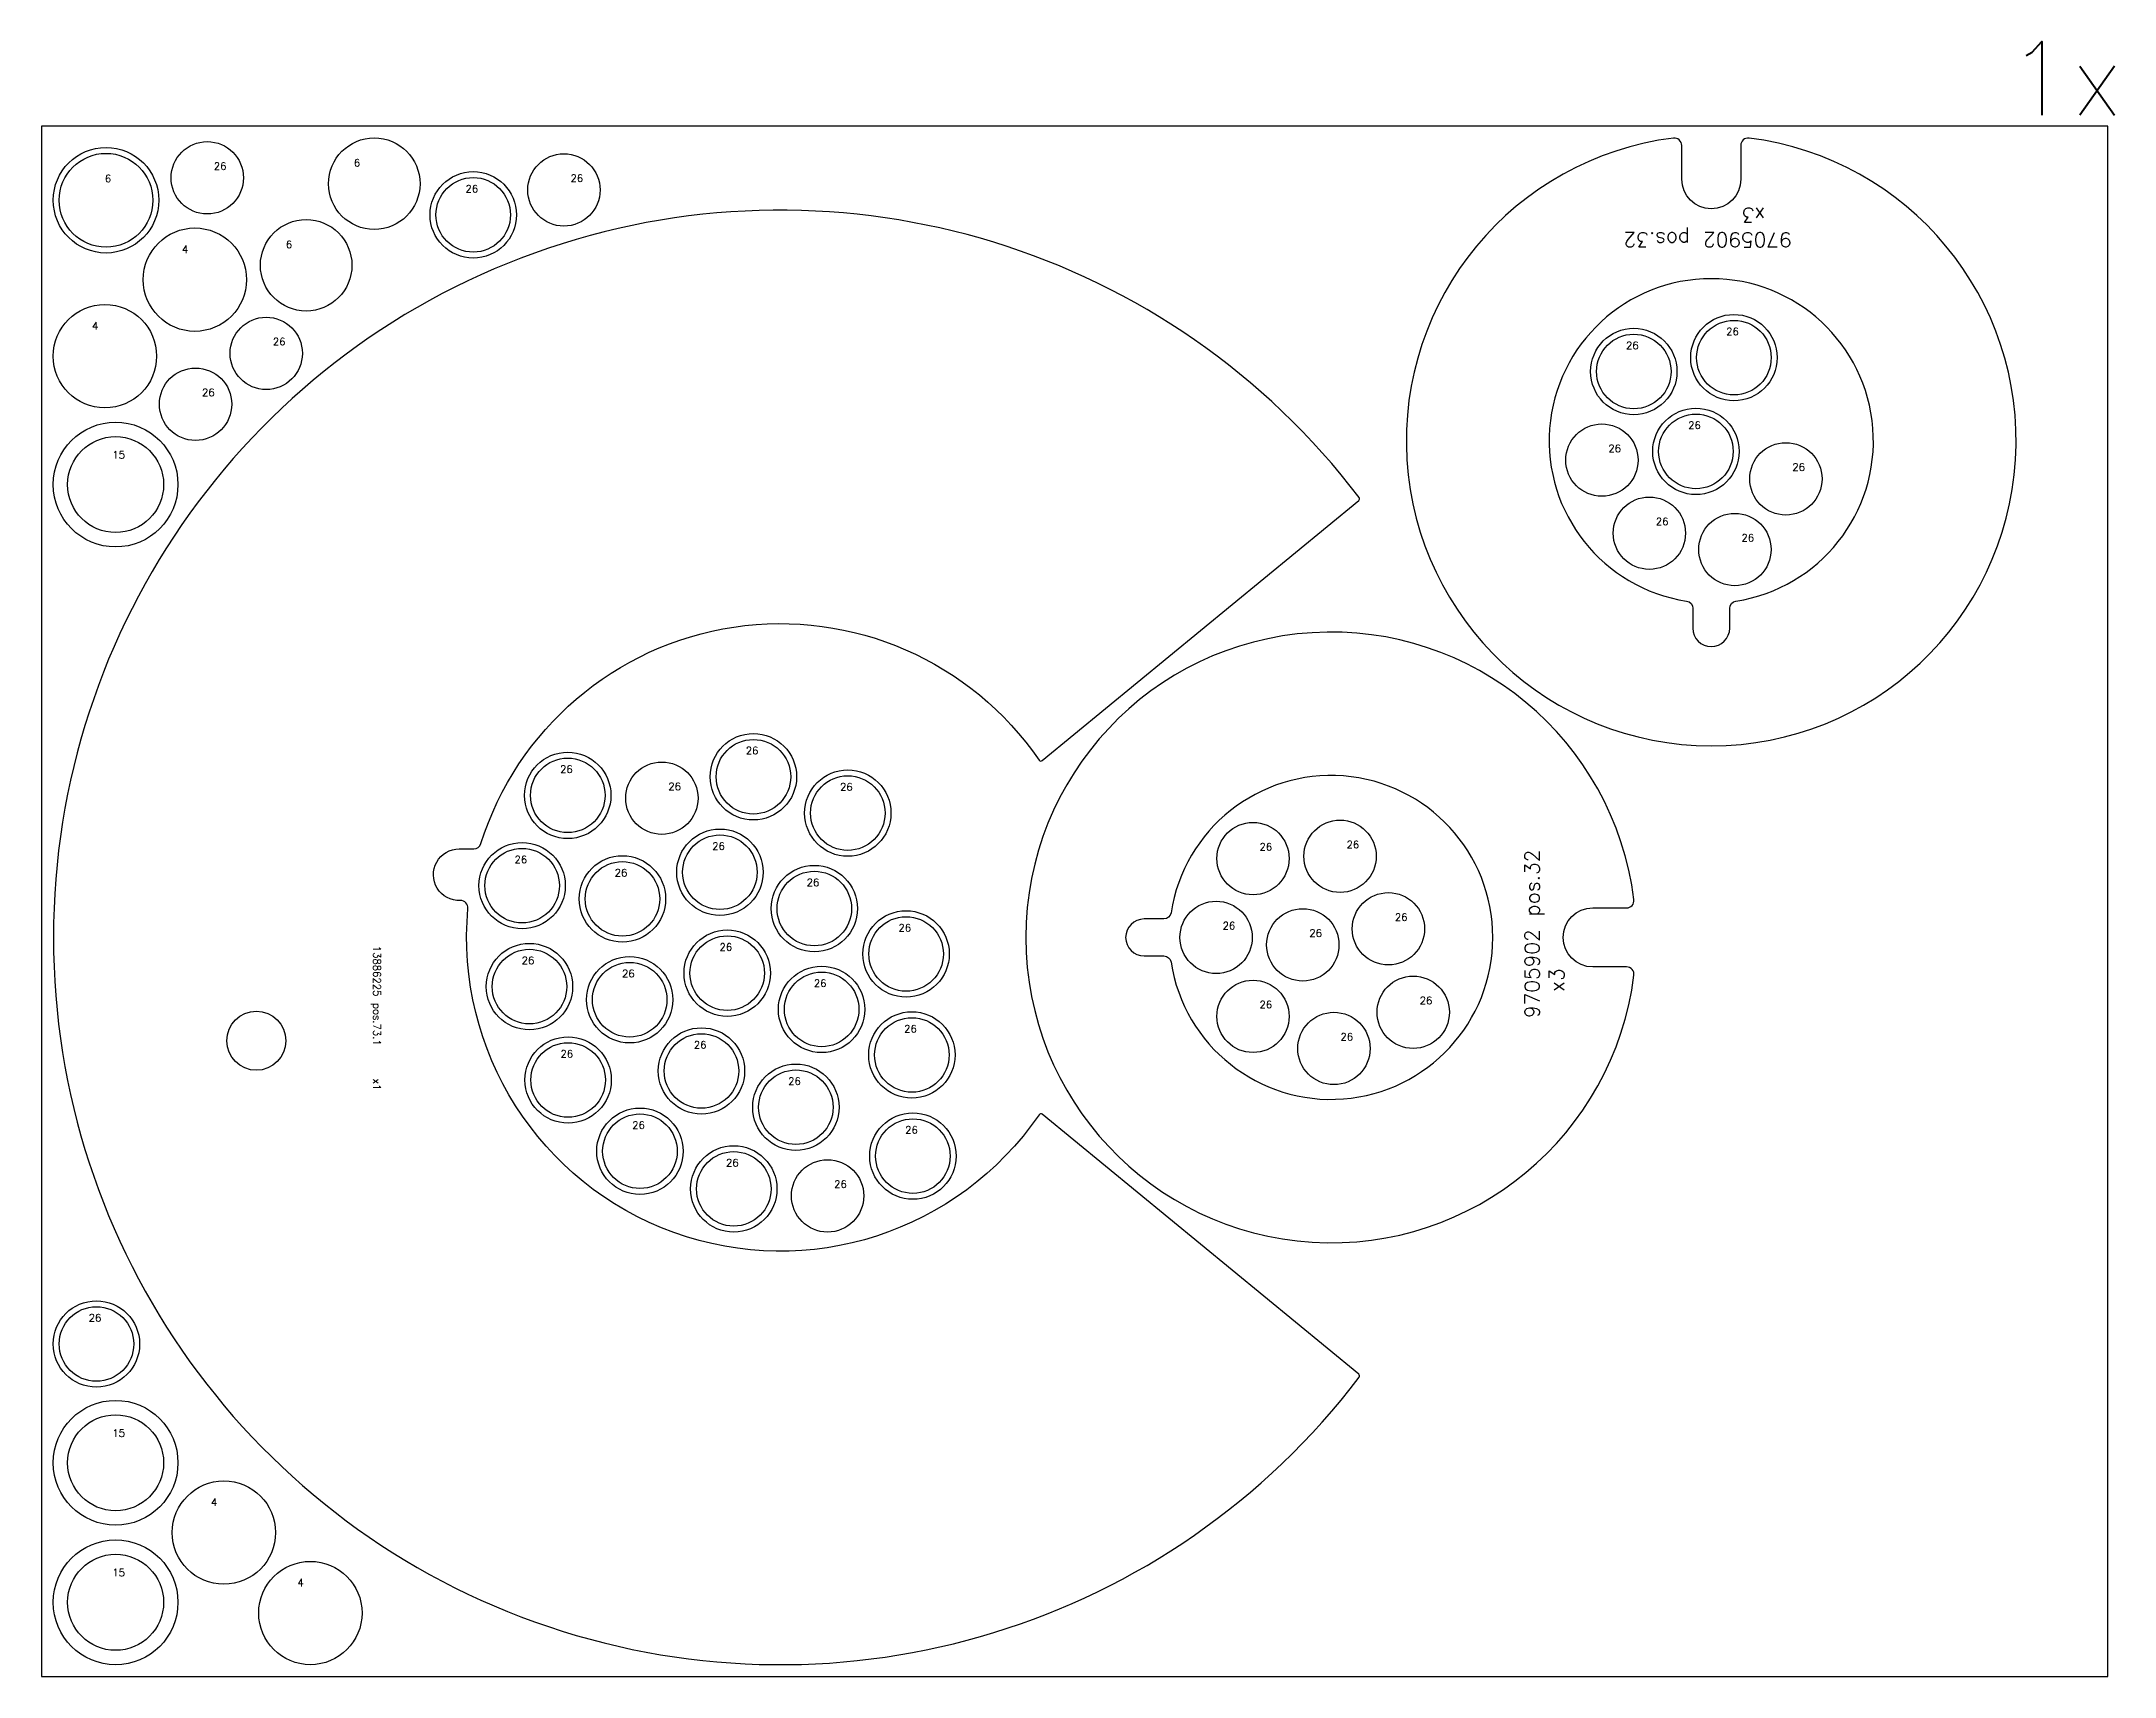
# Model space of a CAD drawing. Header units: millimetres. Extents: x 0 to 10220, y 0 to 2216.
# Drawn here: x 2940 to 5749, y 0 to 2215 of the extents above; entities that cross this region are included whole.
import ezdxf

# ---------------------------------------------------------------- set-up
doc = ezdxf.new("R2010")
doc.units = ezdxf.units.MM
for name, color, linetype in [('--NestedParts--', 7, 'Continuous'), ('sheet', 24, 'Continuous'), ('Texto', 7, 'Continuous')]:
    doc.layers.add(name, color=color, linetype=linetype)
doc.styles.get("Standard").update_dxf_attribs({"font": 'txt.shx'})

msp = doc.modelspace()

# ---------------------------------------------------------------- linework, layer by layer
at = {"layer": '--NestedParts--', "color": 7}
for points in [[(5162.8, 2028), (5162.8, 2073.9, 0.451087), (5151.6, 2083.8, 16.077802), (5254, 2083.8, 0.451087), (5242.8, 2073.9), (5242.8, 2028, -0.999998)], [(4725.1, 409.4), (4296.2, 761.5, 0.439837), (4291.8, 760.9, -0.773343), (3518, 1040.2, 0.453792), (3507.6, 1051.1, -1.020736), (3506.2, 1121.1), (3526.1, 1121.1, 0.327872), (3535.6, 1128.1, -0.626057), (4291.8, 1241.3, 0.439837), (4296.2, 1240.7), (4725.1, 1592.7, 0.403202), (4725.6, 1596.9, 2.96973), (4725.6, 405.3, 0.403202)], [(5169.3, 1456.6, -0.370049), (5177.8, 1446.7), (5177.8, 1420, 1), (5227.8, 1420), (5227.8, 1446.7, -0.370049), (5236.3, 1456.6, 13.037584)], [(5042.2, 1041.1), (5088.1, 1041.1, 0.451087), (5098, 1052.3, 16.077802), (5098, 949.8, 0.451087), (5088.1, 961.1), (5042.2, 961.1, -0.999998)], [(4470.7, 1034.5, -0.370049), (4460.9, 1026.1), (4434.2, 1026.1, 1), (4434.2, 976.1), (4460.9, 976.1, -0.370049), (4470.7, 967.6, 13.037584)]]:
    msp.add_lwpolyline(points, format="xyb", close=True, dxfattribs=at)
for centre, radius in [((3164.7, 2030), 49), ((3391, 2022), 62), ((3027.5, 1999.6), 71.5), ((3027.5, 1999.6), 63.5), ((3648, 2013.5), 49), ((3525.1, 1979.8), 58.5), ((3525.1, 1979.8), 50.5), ((3298.7, 1911.5), 62), ((3147.9, 1892), 70), ((3026, 1788.4), 70), ((3244.6, 1792.2), 49), ((5097.8, 1767.6), 58.5), ((5233.5, 1786.4), 58.5), ((5233.5, 1786.4), 50.5), ((5097.8, 1767.6), 50.5), ((3148.8, 1723.3), 49), ((5182, 1659.4), 58.5), ((3040.5, 1614.5), 84.5), ((5054.6, 1647.6), 49), ((5182, 1659.4), 50.5), ((3040.5, 1614.5), 65), ((5303.9, 1622.2), 49), ((5118.9, 1548.6), 49), ((5234.8, 1526.5), 49), ((3904.8, 1218.7), 58.5), ((3904.8, 1218.7), 50.5), ((3653.2, 1193.5), 58.5), ((3653.2, 1193.5), 50.5), ((3780.7, 1189.7), 49), ((4032.7, 1169.5), 58.5), ((4032.7, 1169.5), 50.5), ((4581.8, 1107.9), 49), ((4699.8, 1111), 49), ((3591.4, 1071.2), 58.5), ((3859.4, 1089.4), 58.5), ((3859.4, 1089.4), 50.5), ((3591.4, 1071.2), 50.5), ((3727.3, 1053.3), 58.5), ((3727.3, 1053.3), 50.5), ((3987.3, 1040.2), 58.5), ((3987.3, 1040.2), 50.5), ((4531.8, 1001.1), 49), ((4649.3, 991), 49), ((4765.3, 1012.8), 49), ((4111.7, 978.7), 58.5), ((4111.7, 978.7), 50.5), ((3601.3, 934.5), 58.5), ((3601.3, 934.5), 50.5), ((3869.3, 952.7), 58.5), ((3869.3, 952.7), 50.5), ((3737.1, 916.7), 58.5), ((3737.1, 916.7), 50.5), ((3997.2, 903.6), 58.5), ((3997.2, 903.6), 50.5), ((4581.8, 894.2), 49), ((4798.9, 899.7), 49), ((3231.2, 861.1), 40), ((4119.5, 841.9), 58.5), ((4691.5, 850.7), 49), ((3834.4, 820.2), 58.5), ((4119.5, 841.9), 50.5), ((3653.7, 808), 58.5), ((3653.7, 808), 50.5), ((3834.4, 820.2), 50.5), ((3962.3, 771.1), 58.5), ((3962.3, 771.1), 50.5), ((3751, 711.5), 58.5), ((3751, 711.5), 50.5), ((4120.9, 704.9), 58.5), ((4120.9, 704.9), 50.5), ((3878.2, 660.5), 58.5), ((3878.2, 660.5), 50.5), ((4005.3, 651), 49), ((3014.5, 450.4), 58.5), ((3014.5, 450.4), 50.5), ((3040.5, 289.5), 84.5), ((3040.5, 289.5), 65), ((3187.2, 195), 70), ((3040.5, 100.5), 84.5), ((3040.5, 100.5), 65), ((3304.4, 86), 70)]:
    msp.add_circle(centre, radius, dxfattribs=at)
at = {"layer": 'sheet', "color": 7}
msp.add_lwpolyline([(2940, 0), (5740, 0), (5740, 2100), (2940, 2100)], close=True, dxfattribs=at)

# ---------------------------------------------------------------- texts
at = {"insert": (5603.6, 2214.6), "char_height": 100, "attachment_point": 1}
msp.add_mtext_dynamic_manual_height_columns('1x', width=713.684, gutter_width=1, heights=[0], dxfattribs=at)
at = {"layer": 'Texto', "color": 3, "char_height": 10, "width": 25.663, "attachment_point": 1}
for s, insert in [('26', (3173.5, 2050.9)), ('6', (3363.4, 2055.3)), ('6', (3026, 2033.9)), ('26', (3656.9, 2034.4)), ('26', (3514.6, 2020.2)), ('6', (3271.1, 1944.8)), ('4', (3130.4, 1938.1)), ('4', (3008.5, 1834.4)), ('26', (5223, 1826.8)), ('26', (3253.5, 1813.1)), ('26', (5087.3, 1807.9)), ('26', (3157.6, 1744.2)), ('26', (5171.5, 1699.8)), ('15', (3036.1, 1659.8)), ('26', (5063.4, 1668.5)), ('26', (5312.7, 1643.1)), ('26', (5127.7, 1569.5)), ('26', (5243.7, 1547.5)), ('26', (3894.4, 1259.1)), ('26', (3642.8, 1233.9)), ('26', (3789.5, 1210.6)), ('26', (4022.2, 1209.9)), ('26', (3849, 1129.8)), ('26', (4590.6, 1128.8)), ('26', (4708.6, 1131.9)), ('26', (3581, 1111.6)), ('26', (3716.8, 1093.7)), ('26', (3976.9, 1080.6)), ('26', (4101.3, 1019.1)), ('26', (4540.6, 1022)), ('26', (4658.2, 1011.9)), ('26', (4774.1, 1033.7)), ('26', (3858.8, 993.1)), ('26', (3590.8, 974.9)), ('26', (3726.7, 957.1)), ('26', (3986.7, 944)), ('26', (4590.6, 915.1)), ('26', (4807.7, 920.6)), ('26', (4109.1, 882.3)), ('26', (4700.3, 871.6)), ('26', (3643.3, 848.4)), ('26', (3824, 860.6)), ('26', (3951.8, 811.4)), ('26', (3740.6, 751.9)), ('26', (4110.4, 745.3)), ('26', (3867.7, 700.9)), ('26', (4014.2, 671.9)), ('26', (3004, 490.8)), ('15', (3036.1, 334.8)), ('4', (3169.7, 241.1)), ('15', (3036.1, 145.8)), ('4', (3286.9, 132.1))]:
    msp.add_mtext(s, dxfattribs=dict(at, insert=insert))
at = {"layer": 'Texto', "color": 3, "attachment_point": 1}
for s, insert, char_height, width, rotation in [('9705902 pos.32    x3', (5311.8, 1935.9), 20, 275.333, 180), ('9705902 pos.32    x3', (4950, 892), 20, 275.333, 90), ('13886225 pos.73.1     x1', (3399.7, 989.8), 10, 464.106, 270)]:
    msp.add_mtext(s, dxfattribs=dict(at, insert=insert, char_height=char_height, width=width, rotation=rotation))

doc.saveas('drawing.dxf')
